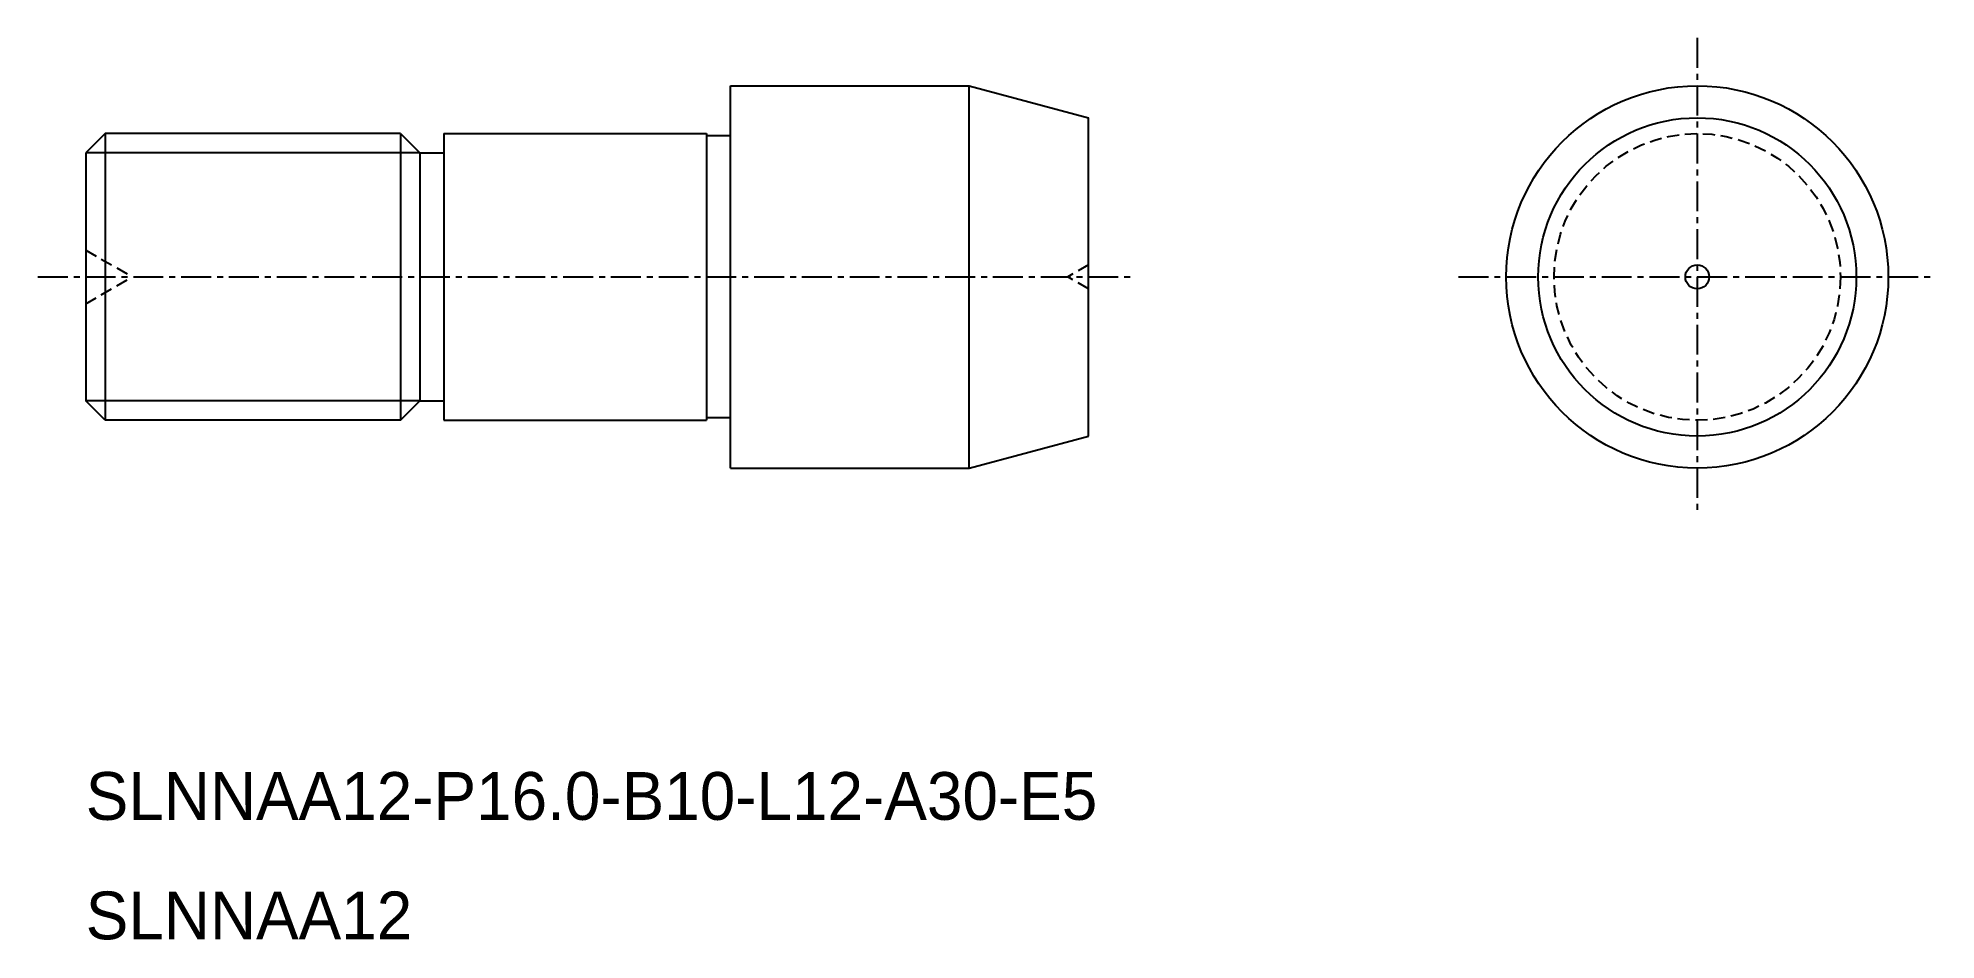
# Model space of a CAD drawing. Extents: x -2046.9 to -1967.4, y -777.4 to -739.7.
import ezdxf

# ---------------------------------------------------------------- set-up
doc = ezdxf.new("R2010")
doc.units = 0
doc.linetypes.add('CENTER', pattern=[2, 1.25, -0.25, 0.25, -0.25])
doc.linetypes.add('DASHED', pattern=[0.75, 0.5, -0.25])
doc.layers.get('0').update_dxf_attribs({"linetype": 'CONTINUOUS'})
doc.layers.add('CENTER', color=1, linetype='CENTER')

msp = doc.modelspace()

# ---------------------------------------------------------------- linework, layer by layer
at = {"color": 7, "linetype": 'CONTINUOUS'}
for p, q in [((-2017.895, -757.66), (-2017.895, -741.66)), ((-2017.895, -741.66), (-2007.895, -741.66)), ((-2007.895, -741.66), (-2002.895, -743)), ((-2007.895, -757.66), (-2007.895, -741.66)), ((-2002.895, -756.32), (-2002.895, -743)), ((-2044.083, -743.66), (-2044.895, -744.472)), ((-2031.707, -743.66), (-2044.083, -743.66)), ((-2044.079, -743.66), (-2044.079, -755.66)), ((-2031.712, -743.66), (-2031.712, -755.66)), ((-2031.707, -743.66), (-2030.895, -744.472)), ((-2029.895, -743.66), (-2029.895, -755.66)), ((-2029.895, -743.66), (-2018.895, -743.66)), ((-2018.895, -743.66), (-2018.895, -755.66)), ((-2017.895, -743.76), (-2018.895, -743.76)), ((-2044.895, -744.472), (-2044.895, -754.848)), ((-2030.895, -744.472), (-2029.895, -744.472)), ((-2030.895, -744.472), (-2030.895, -754.848)), ((-2044.083, -755.66), (-2044.895, -754.848)), ((-2031.707, -755.66), (-2030.895, -754.848)), ((-2030.895, -754.848), (-2029.895, -754.848)), ((-2031.707, -755.66), (-2044.083, -755.66)), ((-2029.895, -755.66), (-2018.895, -755.66)), ((-2017.895, -755.56), (-2018.895, -755.56)), ((-2007.895, -757.66), (-2002.895, -756.32)), ((-2017.895, -757.66), (-2007.895, -757.66))]:
    msp.add_line(p, q, dxfattribs=at)
at = {"color": 3, "linetype": 'CONTINUOUS'}
for p, q in [((-2030.895, -744.472), (-2044.895, -744.472)), ((-2030.895, -754.848), (-2044.895, -754.848))]:
    msp.add_line(p, q, dxfattribs=at)
at = {"color": 3, "linetype": 'DASHED'}
for p, q in [((-2044.895, -748.535), (-2042.947, -749.66)), ((-2044.895, -750.785), (-2042.947, -749.66)), ((-2002.895, -749.16), (-2003.761, -749.66)), ((-2002.895, -750.16), (-2003.761, -749.66))]:
    msp.add_line(p, q, dxfattribs=at)
msp.add_circle((-1977.395, -749.66), 6, dxfattribs=at)
at = {"layer": 'CENTER', "color": 1, "linetype": 'CENTER'}
for p, q in [((-1977.395, -739.66), (-1977.395, -759.66)), ((-2046.895, -749.66), (-2000.895, -749.66)), ((-1987.395, -749.66), (-1967.395, -749.66))]:
    msp.add_line(p, q, dxfattribs=at)
at = {"layer": 'CENTER', "color": 7, "linetype": 'CONTINUOUS'}
for radius in [8, 6.66, 0.5]:
    msp.add_circle((-1977.395, -749.66), radius, dxfattribs=at)

# ---------------------------------------------------------------- texts
at = {"color": 7, "linetype": 'CONTINUOUS'}
for s, p in [('SLNNAA12-P16.0-B10-L12-A30-E5', (-2044.895, -772.381)), ('SLNNAA12', (-2044.895, -777.381))]:
    msp.add_text(s, height=2, dxfattribs=at).set_placement(p)

doc.saveas('drawing.dxf')
